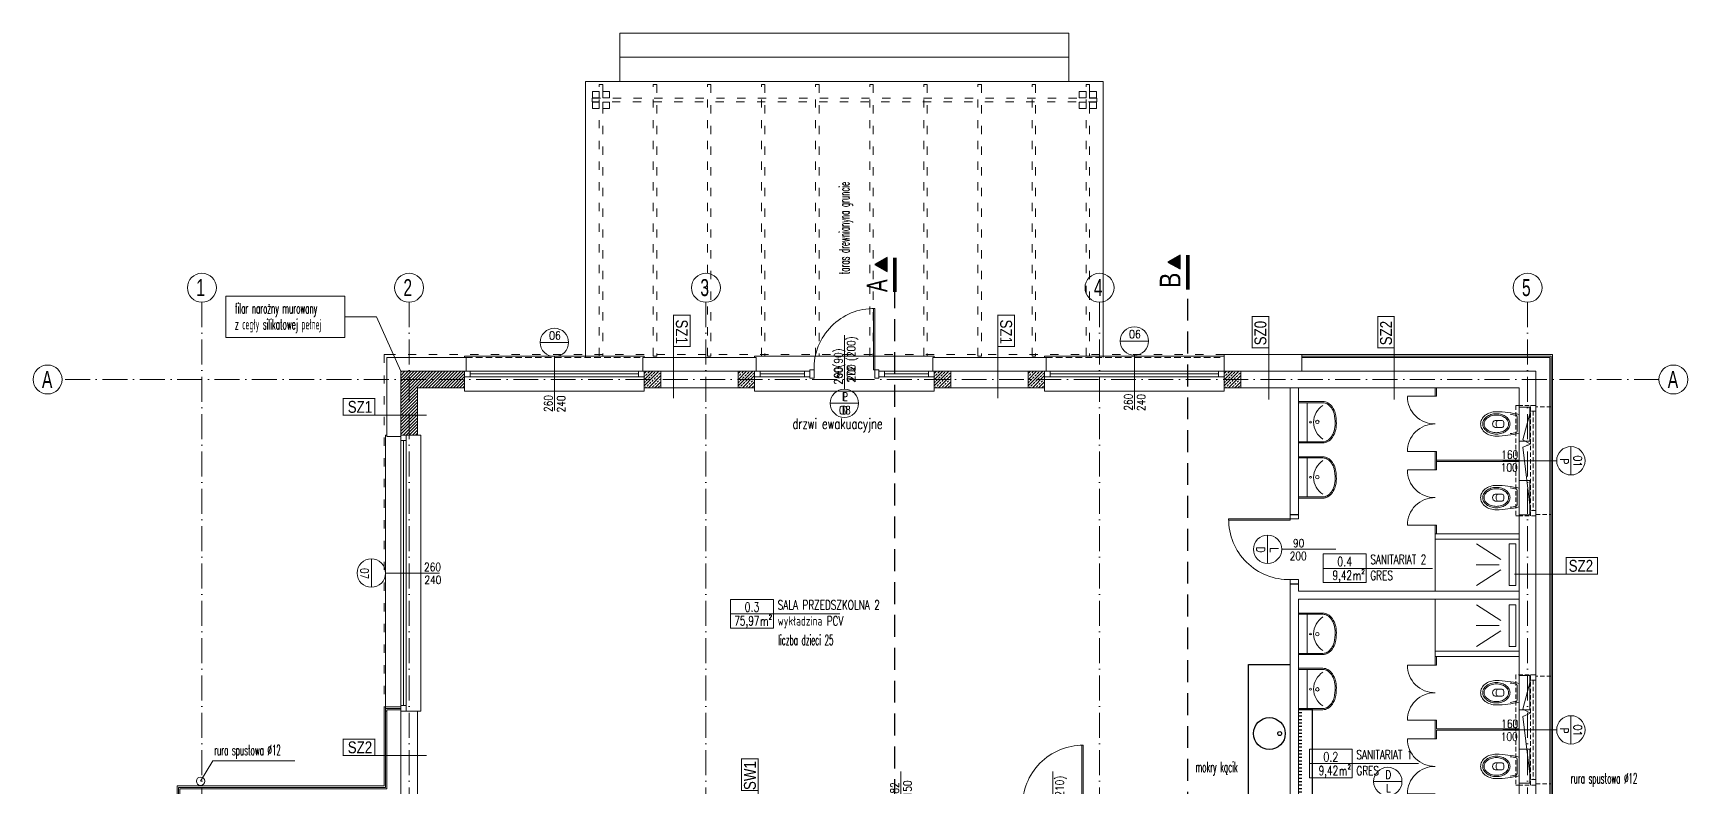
# Model space of a CAD drawing. Header units: millimetres. Extents: x -105266 to 178069, y 491 to 168574.
# Drawn here: x 9148 to 11545, y 37659 to 38753 of the extents above; entities that cross this region are included whole.
import ezdxf
from ezdxf.enums import TextEntityAlignment as Align

# ---------------------------------------------------------------- set-up
doc = ezdxf.new("R2010")
doc.units = ezdxf.units.MM
for name, pattern in [('ACAD_ISO03W100', [30, 12, -18]), ('ACAD_ISO10W100', [18, 12, -3, 0, -3]), ('HIDDEN', [9.525, 6.35, -3.175]), ('HIDDEN2', [4.7625, 3.175, -1.5875])]:
    doc.linetypes.add(name, pattern=pattern)
doc.layers.get('defpoints').update_dxf_attribs({"color": 4})
for name, color, linetype, lineweight in [('A01_OSIE', 9, 'ACAD_ISO10W100', 9), ('A02_KONSTRUKCJA', 3, 'Continuous', 15), ('A03_KONSTRUKCJA_POWYZEJ', 6, 'ACAD_ISO03W100', 0), ('A04_KONSTRUKCJA PONIZEJ', 2, 'HIDDEN2', 0), ('A05_SCIANY', 1, 'Continuous', 20), ('A06_WIDOK', 6, 'Continuous', 15), ('A07_DRZWI_OKNA', 4, 'Continuous', 5), ('A08_OPIS DRZWI_OKIEN', 9, 'Continuous', 9), ('A09_MATERIAL', 251, 'Continuous', 0), ('A09_WYKONCZENIE', 2, 'Continuous', 13), ('A10_MATERIAL', 251, 'Continuous', 0), ('A13_WYPOSAZENIE SANITARNE', 41, 'Continuous', 9), ('A15_OPIS', 4, 'Continuous', 0), ('A16_OPIS_POM', 2, 'Continuous', 9), ('A17_OPIS_WARSTW', 32, 'Continuous', 9)]:
    doc.layers.add(name, color=color, linetype=linetype, lineweight=lineweight)
doc.styles.add('ARIAL', font='arial.ttf', dxfattribs={"width": 0.8})
doc.styles.add('ARIAL NARROW', font='')
doc.styles.add('NARROW', font='')
doc.styles.add('ROMANS', font='romans', dxfattribs={"width": 0.7})
doc.styles.add('TBTEXT', font='arial.ttf', dxfattribs={"width": 1.1})
doc.styles.add('WYM', font='ROMANS.SHX', dxfattribs={"width": 0.75})
doc.styles.add('X', font='ROMANS.shx', dxfattribs={"width": 0.5})
doc.styles.get('ARIAL NARROW').set_extended_font_data('Arial Narrow')
doc.styles.get('NARROW').set_extended_font_data('Arial Narrow')

# ---------------------------------------------------------------- blocks, each defined once
blk = doc.blocks.new('MW-0-102')
at = {"color": 0, "linetype": 'ByBlock'}
for p, q in [((-30.3, 0), (-30.3, -35.6)), ((26.3, -35.6), (26.3, 0))]:
    blk.add_line(p, q, dxfattribs=at)
blk.add_lwpolyline([(28, -35.6), (28, 0), (-32, 0), (-32, -35.6, 0.135616), (-30.1, -42.6, 0.106924), (-23.8, -49.3, 0.08175), (-15.1, -53.4, 0.051649), (0, -55, 0.069931), (11.1, -53.4, 0.08175), (19.8, -49.3, 0.106924), (26.1, -42.6, 0.135616)], format="xyb", close=True, dxfattribs=at)
blk.add_lwpolyline([(-30.3, -12.5), (26.3, -12.5)])
blk.add_lwpolyline([(-30.3, -35.6, 0.135616), (-28.6, -41.7, 0.106924), (-22.8, -47.9, 0.08175), (-14.6, -51.8, 0.051052), (0, -53.3, 0.069931), (10.6, -51.8, 0.08175), (18.8, -47.9, 0.106924), (24.6, -41.7, 0.135616), (26.3, -35.6, 0.135616)], format="xyb", dxfattribs=at)
for centre, radius in [((-2.3, -17.5), 1.29), ((-2.5, -27.5), 2.5)]:
    blk.add_circle(centre, radius, dxfattribs=at)
blk.add_arc((-2, -50.7), 28.7, 31.6763, 148.3237, dxfattribs=at)
blk = doc.blocks.new('A$C5DA26D5B')
at = {"layer": 'A13_WYPOSAZENIE SANITARNE', "extrusion": (0, 0, -1), "xscale": -1, "zscale": -1, "rotation": 180}
blk.add_blockref('MW-0-102', (-42, 0), dxfattribs=at)
blk = doc.blocks.new('A$C70DD17AA')
at = {"color": 6}
for points in [[(0, 0), (0, 20), (135, 20), (135, 0)], [(5, 0), (5, 5)], [(10, 0), (10, 5)], [(15, 0), (15, 5)], [(20, 0), (20, 5)], [(25, 0), (25, 5)], [(30, 0), (30, 5)], [(35, 0), (35, 5)], [(40, 0), (40, 5)], [(45, 0), (45, 5)], [(50, 0), (50, 5)], [(55, 0), (55, 5)], [(60, 0), (60, 5)], [(65, 0), (65, 5)], [(70, 0), (70, 5)], [(75, 0), (75, 5)], [(80, 0), (80, 5)], [(85, 0), (85, 5)], [(90, 0), (90, 5)], [(95, 0), (95, 5)], [(100, 0), (100, 5)], [(105, 0), (105, 5)], [(110, 0), (110, 5)], [(115, 0), (115, 5)], [(120, 0), (120, 5)], [(125, 0), (125, 5)], [(130, 0), (130, 5)]]:
    blk.add_lwpolyline(points, dxfattribs=at)
blk = doc.blocks.new('MW-0-151')
at = {"color": 0, "linetype": 'ByBlock'}
for points in [[(17.7, -33.3, -0.078305), (16.3, -42.2, -0.087719), (12.6, -49.3, -0.105432), (6.6, -54.4, -0.122623), (0, -56, -0.122623), (-6.6, -54.4, -0.105432), (-12.6, -49.3, -0.087719), (-16.3, -42.2, -0.078305), (-17.7, -33.3, -0.053819), (-13.5, 0), (13.5, 0, -0.053819)], [(14.8, -33.3, -0.078305), (13.5, -41.3, -0.087719), (10.2, -47.5, -0.105432), (5.1, -51.7, -0.122623), (0, -53, -0.122623), (-5.1, -51.7, -0.105432), (-10.2, -47.5, -0.087719), (-13.5, -41.3, -0.078305), (-14.7, -33.3, -0.078305), (-13.5, -25.2, -0.087719), (-10.2, -19, -0.105432), (-5.1, -14.8, -0.122623), (0, -13.5, -0.122623), (5.1, -14.8, -0.105432), (10.2, -19, -0.087719), (13.5, -25.2, -0.078305)], [(-12.7, -33.3, -0.078305), (-11.6, -25.8, -0.087719), (-8.6, -20.2, -0.105432), (-4.2, -16.5, -0.122623), (0, -15.5, -0.122623), (4.2, -16.5, -0.105432), (8.6, -20.2, -0.087719), (11.6, -25.8, -0.078305), (12.8, -33.3, -0.078305), (11.6, -40.7, -0.087719), (8.6, -46.3, -0.105432), (4.2, -50, -0.122623), (0, -51, -0.122623), (-4.2, -50, -0.105432), (-8.6, -46.3, -0.087719), (-11.6, -40.7, -0.078305)], [(-3.8, -23.1, 0.291048), (-5, -24.9), (-5, -34.9, 0.778001), (5, -34.9), (5, -24.9, 0.291048), (3.8, -23.1, 0.222518)]]:
    blk.add_lwpolyline(points, format="xyb", close=True, dxfattribs=at)
blk.add_lwpolyline([(14, -13.1, 0.014098), (12.5, -4.6, 0.354735), (10.5, -3), (-10.5, -3, 0.354735), (-12.5, -4.6, 0.014098), (-14, -13.1, 0.014098)], format="xyb", dxfattribs=at)
for centre, radius, start, end in [((-3, -31), 2, 180, 244.9101), ((0, -24.6), 9.07, 244.9101, 295.0899), ((3, -31), 2, 295.0899, 0)]:
    blk.add_arc(centre, radius, start, end, dxfattribs=at)
blk = doc.blocks.new('D90')
at = {"color": 0, "linetype": 'ByBlock'}
for p, q in [((-7889, -4835.3), (-7889, -4734.3)), ((-7887, -4823.3), (-7887, -4734.3)), ((-7845, -4811.4), (-7845, -4851.2)), ((-7895, -4835.3), (-7895, -4823.3)), ((-7895, -4823.3), (-7887, -4823.3)), ((-7895, -4835.3), (-7889, -4835.3)), ((-7801, -4835.3), (-7801, -4823.3)), ((-7795, -4823.3), (-7801, -4823.3)), ((-7795, -4835.3), (-7801, -4835.3)), ((-7795, -4835.3), (-7795, -4823.3)), ((-7795, -4835.3), (-7795, -4823.3))]:
    blk.add_line(p, q, dxfattribs=at)
blk.add_arc((-7888.3, -4821.6), 87.3, 358.8949, 90.4577, dxfattribs=at)
blk = doc.blocks.new('A$C76F24D35')
blk.add_blockref('D90', (7895, 4835.3))
blk = doc.blocks.new('drzwi opis')
for p, q in [((-29.3, 124.9), (29.3, 124.9)), ((0, 95.6), (0, -15.6))]:
    blk.add_line(p, q)
blk.add_circle((0, 124.9), 29.3)
at = {"style": 'ROMANS', "width": 0.7}
for tag, p in [('WDNR', (1.1, 127.5)), ('WDPPOZ', (0, 102.7))]:
    blk.add_attdef(tag, text='', height=17, dxfattribs=at).set_placement(p, align=Align.CENTER)
for tag, p in [('WDS', (-4.1, -6)), ('WDH', (22.5, -6.4))]:
    blk.add_attdef(tag, text='', height=17, rotation=90, dxfattribs=at).set_placement(p, align=Align.CENTER)
blk = doc.blocks.new('A$C16A732C5')
at = {"layer": 'A07_DRZWI_OKNA'}
for points in [[(-80, 0), (-80, 40)], [(0, 0), (0, 40)]]:
    blk.add_lwpolyline(points, dxfattribs=at)
for centre, start, end in [((-79.6, 0.4), 359.4444, 90.5556), ((-0.4, 0.4), 89.4444, 180.5556)]:
    blk.add_arc(centre, 39.6, start, end, dxfattribs=at)
blk = doc.blocks.new('opis-pomieszczenie')
for p, q in [((-64.8, 0), (99.9, 0)), ((0, 21.8), (0, -21.4))]:
    blk.add_line(p, q)
blk.add_lwpolyline([(0, 21.8), (-64.8, 21.8), (-64.8, -21.4), (0, -21.4)])
at = {"style": 'ROMANS', "width": 0.7}
for s, height, p in [('m', 14.3, (-13.8, -18)), ('2', 7.15, (-4.6, -8.4))]:
    blk.add_text(s, height=height, dxfattribs=at).set_placement(p, align=Align.CENTER)
blk.add_attdef('NR', text='', height=14.3, dxfattribs=at).set_placement((-32.4, 2.8), align=Align.CENTER)
for tag, p in [('POMIESZCZENIE', (6.3, 3.9)), ('POS', (6.3, -17.6))]:
    blk.add_attdef(tag, p, '', height=14.3, dxfattribs=at)
blk.add_attdef('POW', text='', height=14.3, dxfattribs=at).set_placement((-27, -17.4), align=Align.RIGHT)
blk = doc.blocks.new('A$C1A916891')
at = {"layer": 'A02_KONSTRUKCJA'}
for points in [[(-15.7, 0), (-25, 0), (-25, -10), (-15.7, -10)], [(-9.3, 0), (0, 0), (0, -10), (-9.3, -10)], [(-15.7, -15), (-25, -15), (-25, -25), (-15.7, -25)], [(-9.3, -15), (0, -15), (0, -25), (-9.3, -25)], [(-15.7, -705.1), (-25, -705.1), (-25, -715.1), (-15.7, -715.1)], [(-9.3, -705.1), (0, -705.1), (0, -715.1), (-9.3, -715.1)], [(-15.7, -720.1), (-25, -720.1), (-25, -730.1), (-15.7, -730.1)], [(-9.3, -720.1), (0, -720.1), (0, -730.1), (-9.3, -730.1)]]:
    blk.add_lwpolyline(points, close=True, dxfattribs=at)
at = {"layer": 'A03_KONSTRUKCJA_POWYZEJ'}
for points in [[(-15, 0.4), (-10, 0.4), (-10, -730.5), (-15, -730.5)], [(-383.6, -10), (10, -10), (10, -15), (-383.6, -15)], [(-383.6, -88.3), (10, -88.3), (10, -93.3), (-383.6, -93.3)], [(-383.6, -166.7), (10, -166.7), (10, -171.7), (-383.6, -171.7)], [(-383.6, -245), (10, -245), (10, -250), (-383.6, -250)], [(-383.6, -323.4), (10, -323.4), (10, -328.4), (-383.6, -328.4)], [(-383.6, -401.7), (10, -401.7), (10, -406.7), (-383.6, -406.7)], [(-383.6, -480.1), (10, -480.1), (10, -485.1), (-383.6, -485.1)], [(-383.6, -558.4), (10, -558.4), (10, -563.4), (-383.6, -563.4)], [(-383.6, -636.8), (10, -636.8), (10, -641.8), (-383.6, -641.8)], [(-383.6, -715.1), (10, -715.1), (10, -720.1), (-383.6, -720.1)]]:
    blk.add_lwpolyline(points, close=True, dxfattribs=at)
blk = doc.blocks.new('A$C1BD919F1')
at = {"lineweight": 0}
blk.add_line((-77.9, 0), (0, 0), dxfattribs=at)
at = {"lineweight": 0, "const_width": 1.5}
blk.add_lwpolyline([(-125.4, 0), (-77.9, 0), (-77.9, 25), (-125.4, 25)], close=True, dxfattribs=at)
at = {"lineweight": 0, "style": 'TBTEXT', "width": 1.1}
blk.add_attdef('1', text='', height=18, dxfattribs=at).set_placement((-96.6, 12.5), align=Align.MIDDLE)
blk = doc.blocks.new('A$C0DAD6F23')
h = blk.add_hatch(color=1)
h.dxf.hatch_style = 1
h.paths.add_polyline_path([(-30, 11), (-50, 11), (-40, 29.1)])
at = {"color": 1}
blk.add_lwpolyline([(-30, 11), (-50, 11), (-40, 29.1), (-30, 11)], dxfattribs=at)
at = {"color": 1, "const_width": 5}
blk.add_lwpolyline([(0, 0), (-50, 0)], dxfattribs=at)

msp = doc.modelspace()

# ---------------------------------------------------------------- hatches: boundary and pattern name
at = {"layer": 'A09_MATERIAL'}
h = msp.add_hatch(dxfattribs=at)
h.set_pattern_fill('ANSI33', color=256)
h.set_pattern_definition([(45, (13364.7404, 48972.4024), (-4.490128, 4.490128), []), (45, (13369.2306, 48972.4024), (-4.490128, 4.490128), [3.175, -1.5875])])
h.paths.add_polyline_path([(10033.39, 38262.67), (10057.39, 38262.67), (10057.39, 38238.67), (10033.39, 38238.67)])
h = msp.add_hatch(dxfattribs=at)
h.set_pattern_fill('ANSI33', color=256)
h.set_pattern_definition([(45, (13500.7404, 48972.4024), (-4.490128, 4.490128), []), (45, (13505.2306, 48972.4024), (-4.490128, 4.490128), [3.175, -1.5875])])
h.paths.add_polyline_path([(10169.39, 38262.67), (10193.39, 38262.67), (10193.39, 38238.67), (10169.39, 38238.67)])
h = msp.add_hatch(dxfattribs=at)
h.set_pattern_fill('ANSI33', color=256)
h.set_pattern_definition([(45, (13784.7404, 48972.4024), (-4.490128, 4.490128), []), (45, (13789.2306, 48972.4024), (-4.490128, 4.490128), [3.175, -1.5875])])
h.paths.add_polyline_path([(10453.39, 38262.67), (10477.39, 38262.67), (10477.39, 38238.67), (10453.39, 38238.67)])
h = msp.add_hatch(dxfattribs=at)
h.set_pattern_fill('ANSI33', color=256)
h.set_pattern_definition([(45, (13920.7404, 48972.4024), (-4.490128, 4.490128), []), (45, (13925.2306, 48972.4024), (-4.490128, 4.490128), [3.175, -1.5875])])
h.paths.add_polyline_path([(10589.39, 38262.67), (10613.39, 38262.67), (10613.39, 38238.67), (10589.39, 38238.67)])
h = msp.add_hatch(dxfattribs=at)
h.set_pattern_fill('ANSI33', color=256)
h.set_pattern_definition([(45, (14204.7404, 48972.4024), (-4.490128, 4.490128), []), (45, (14209.2306, 48972.4024), (-4.490128, 4.490128), [3.175, -1.5875])])
h.paths.add_polyline_path([(10873.39, 38262.67), (10897.39, 38262.67), (10897.39, 38238.67), (10873.39, 38238.67)])
at = {"layer": 'A10_MATERIAL'}
h = msp.add_hatch(dxfattribs=at)
h.set_pattern_fill('ANSI31', color=256)
h.set_pattern_definition([(45, (14204.7404, 48972.4024), (-2.245064, 2.245064), [])])
h.paths.add_polyline_path([(9773.39, 38262.67), (9692.89, 38262.67), (9692.89, 38250.67), (9773.39, 38250.67)])
h.paths.add_polyline_path([(9773.39, 38250.67), (9692.89, 38250.67), (9692.89, 38199.03), (9704.89, 38199.03), (9704.89, 38238.67), (9773.39, 38238.67)])
h.paths.add_polyline_path([(9692.89, 38262.67), (9680.89, 38262.67), (9680.89, 38250.67), (9692.89, 38250.67)])
h.paths.add_polyline_path([(9692.89, 38250.67), (9680.89, 38250.67), (9680.89, 38199.03), (9692.89, 38199.03)])
h.paths.add_polyline_path([(9692.89, 38199.03), (9680.89, 38199.03), (9680.89, 38170.17), (9692.89, 38170.17)])
h.paths.add_polyline_path([(9704.89, 38199.03), (9692.89, 38199.03), (9692.89, 38170.17), (9704.89, 38170.17)])

# ---------------------------------------------------------------- linework, layer by layer
at = {"layer": 'A01_OSIE', "linetype": 'ACAD_ISO10W100', "ltscale": 3}
for points in [[(9392.89, 38362.67), (9392.89, 36181.78)], [(9692.89, 38362.67), (9692.89, 36181.77)], [(10122.89, 38362.67), (10122.89, 36181.78)], [(10692.89, 38362.67), (10692.89, 36181.78)], [(11312.89, 38362.67), (11312.89, 36181.78)], [(11503.04, 38250.67), (9190.4, 38250.67)]]:
    msp.add_lwpolyline(points, dxfattribs=at)
at = {"layer": 'A01_OSIE', "linetype": 'Continuous'}
for centre in [(9392.89, 38383.67), (9692.89, 38383.67), (10122.89, 38383.67), (10692.89, 38383.67), (11312.89, 38383.67), (9169.4, 38250.67), (11524.04, 38250.67)]:
    msp.add_circle(centre, 21, dxfattribs=at)
at = {"layer": 'A02_KONSTRUKCJA'}
for points in [[(9773.39, 38238.67), (9704.89, 38238.67), (9704.89, 38170.17), (9680.89, 38170.17), (9680.89, 38262.67), (9773.39, 38262.67), (9773.39, 38238.67)], [(10193.39, 38238.67), (10033.39, 38238.67), (10033.39, 38262.67), (10193.39, 38262.67), (10193.39, 38238.67)], [(10613.39, 38238.67), (10453.39, 38238.67), (10453.39, 38262.67), (10613.39, 38262.67), (10613.39, 38238.67)], [(11300.89, 37637.67), (11300.89, 38238.67), (10873.39, 38238.67), (10873.39, 38262.67), (11324.89, 38262.67)], [(11324.89, 38262.67), (11324.89, 37533.17), (11300.89, 37533.17), (11300.89, 37613.67), (11160.89, 37613.67), (11160.89, 37637.67), (11300.89, 37637.67)], [(9704.89, 37637.67), (10263.89, 37637.67), (10263.89, 37613.67), (9404.89, 37613.67), (9404.89, 37533.17), (9380.89, 37533.17), (9380.89, 37637.67), (9680.89, 37637.67), (9680.89, 37770.17), (9704.89, 37770.17), (9704.89, 37637.67)]]:
    msp.add_lwpolyline(points, dxfattribs=at)
for points in [[(10033.39, 38262.67), (10193.39, 38262.67), (10193.39, 38238.67), (10033.39, 38238.67)], [(10033.39, 38262.67), (10057.39, 38262.67), (10057.39, 38238.67), (10033.39, 38238.67)], [(10169.39, 38262.67), (10193.39, 38262.67), (10193.39, 38238.67), (10169.39, 38238.67)], [(10453.39, 38262.67), (10613.39, 38262.67), (10613.39, 38238.67), (10453.39, 38238.67)], [(10453.39, 38262.67), (10477.39, 38262.67), (10477.39, 38238.67), (10453.39, 38238.67)], [(10589.39, 38262.67), (10613.39, 38262.67), (10613.39, 38238.67), (10589.39, 38238.67)], [(10873.39, 38262.67), (10897.39, 38262.67), (10897.39, 38238.67), (10873.39, 38238.67)]]:
    msp.add_lwpolyline(points, close=True, dxfattribs=at)
at = {"layer": 'A03_KONSTRUKCJA_POWYZEJ'}
msp.add_lwpolyline([(10873.39, 38286.67), (9660.89, 38286.67), (9656.89, 38286.67), (9656.89, 37776.17)], dxfattribs=at)
at = {"layer": 'A04_KONSTRUKCJA PONIZEJ', "ltscale": 3}
for points in [[(9775.39, 38282.67), (10031.39, 38282.67)], [(10615.39, 38282.67), (10871.39, 38282.67)]]:
    msp.add_lwpolyline(points, dxfattribs=at)
at = {"layer": 'A05_SCIANY'}
for points in [[(10968.89, 38238.67), (10968.89, 38055.17), (10980.89, 38055.17), (10980.89, 38238.67)], [(11180.89, 38238.67), (11180.89, 38226.3), (11178.89, 38226.3), (11178.89, 38238.67)], [(11180.89, 38146.3), (11180.89, 38119.55), (11178.89, 38119.55), (11178.89, 38146.3)], [(11178.89, 38146.3), (11180.89, 38146.3)], [(11180.89, 38133.92), (11300.89, 38133.92)], [(11180.89, 38131.92), (11300.89, 38131.92)], [(11178.89, 38027.17), (11178.89, 38039.55), (11180.89, 38039.55), (11180.89, 38027.17)], [(11300.89, 38027.17), (11178.89, 38027.17), (11178.89, 38019.17), (11300.89, 38019.17)], [(10968.89, 37637.67), (10968.89, 37954.17), (10980.89, 37954.17), (10980.89, 37944.17)], [(10980.89, 37944.17), (11300.89, 37944.17)], [(10980.89, 37932.17), (10980.89, 37637.67)], [(10980.89, 37932.17), (11300.89, 37932.17)], [(11300.89, 37849.17), (11178.89, 37849.17), (11178.89, 37857.17), (11300.89, 37857.17)], [(11180.89, 37849.17), (11180.89, 37836.8), (11178.89, 37836.8), (11178.89, 37849.17)], [(11300.89, 37742.42), (11180.89, 37742.42), (11180.89, 37730.05), (11178.89, 37730.05), (11178.89, 37756.8), (11180.89, 37756.8), (11180.89, 37744.42), (11300.89, 37744.42)]]:
    msp.add_lwpolyline(points, dxfattribs=at)
at = {"layer": 'A06_WIDOK', "linetype": 'HIDDEN'}
for p, q in [((11324.89, 38212.92), (11300.89, 38212.92)), ((11324.89, 38204.92), (11316.89, 38204.92)), ((11320.89, 38204.92), (11320.89, 38060.92)), ((11324.89, 38060.92), (11316.89, 38060.92)), ((11324.89, 38052.92), (11300.89, 38052.92)), ((11324.89, 37814.92), (11316.89, 37814.92)), ((11320.89, 37814.92), (11320.89, 37670.92)), ((11324.89, 37662.92), (11300.89, 37662.92)), ((11324.89, 37670.92), (11316.89, 37670.92))]:
    msp.add_line(p, q, dxfattribs=at)
at = {"layer": 'A06_WIDOK'}
for points in [[(10648.39, 38752.67), (9998.39, 38752.67)], [(9998.39, 38682.67), (9998.39, 38752.67)], [(10648.39, 38682.67), (10648.39, 38752.67)], [(10648.39, 38717.67), (9998.39, 38717.67)], [(10698.39, 38282.67), (10698.39, 38682.67), (9948.39, 38682.67), (9948.39, 38282.67)], [(10033.39, 38282.67), (10033.39, 38284.67), (9773.39, 38284.67), (9773.39, 38282.67)], [(10453.39, 38282.67), (10453.39, 38284.67), (10193.39, 38284.67), (10193.39, 38282.67)], [(10873.39, 38282.67), (10873.39, 38284.67), (10613.39, 38284.67), (10613.39, 38282.67)], [(10033.39, 38238.67), (10033.39, 38233.67), (9773.39, 38233.67), (9773.39, 38238.67)], [(10453.39, 38238.67), (10453.39, 38233.67), (10193.39, 38233.67), (10193.39, 38238.67)], [(10873.39, 38238.67), (10873.39, 38233.67), (10613.39, 38233.67), (10613.39, 38238.67)], [(11316.89, 38156.96), (11305.75, 38163.18), (11316.89, 38204.92)], [(9660.89, 38170.17), (9658.89, 38170.17), (9658.89, 37770.17), (9660.89, 37770.17)], [(9704.89, 38170.17), (9709.89, 38170.17), (9709.89, 37770.17), (9704.89, 37770.17)], [(11316.89, 38060.92), (11305.75, 38152.46), (11316.89, 38156.96)], [(11178.89, 38019.17), (11178.89, 37944.17)], [(11178.89, 37857.17), (11178.89, 37932.17)], [(11316.89, 37766.96), (11305.75, 37773.18), (11316.89, 37814.92)], [(11316.89, 37670.92), (11305.75, 37762.46), (11316.89, 37766.96)]]:
    msp.add_lwpolyline(points, dxfattribs=at)
at = {"layer": 'A06_WIDOK', "linetype": 'HIDDEN'}
for points in [[(11300.89, 38212.92), (11295.89, 38212.92), (11295.89, 38052.92), (11300.89, 38052.92)], [(11316.89, 38052.92), (11316.89, 38212.92), (11324.89, 38212.92), (11324.89, 38052.92), (11316.89, 38052.92)], [(11324.89, 38054.92), (11346.89, 38054.92), (11346.89, 38210.92), (11324.89, 38210.92)], [(11324.89, 37822.92), (11295.89, 37822.92), (11295.89, 37662.92), (11300.89, 37662.92)], [(11316.89, 37662.92), (11316.89, 37822.92), (11324.89, 37822.92), (11324.89, 37662.92), (11316.89, 37662.92)], [(11324.89, 37664.92), (11346.89, 37664.92), (11346.89, 37820.92), (11324.89, 37820.92)]]:
    msp.add_lwpolyline(points, dxfattribs=at)
at = {"layer": 'A06_WIDOK'}
msp.add_circle((9390.89, 37668.54), 6, dxfattribs=at)
at = {"layer": 'A07_DRZWI_OKNA'}
for p, q in [((9773.39, 38262.67), (9773.39, 38254.67)), ((9781.39, 38254.67), (9781.39, 38262.67)), ((10025.39, 38258.67), (9781.39, 38258.67)), ((10025.39, 38254.67), (10025.39, 38262.67)), ((10193.39, 38262.67), (10193.39, 38254.67)), ((10201.39, 38254.67), (10201.39, 38262.67)), ((10265.39, 38258.67), (10201.39, 38258.67)), ((10445.39, 38258.67), (10381.39, 38258.67)), ((10445.39, 38254.67), (10445.39, 38262.67)), ((10613.39, 38262.67), (10613.39, 38254.67)), ((10621.39, 38254.67), (10621.39, 38262.67)), ((10865.39, 38258.67), (10621.39, 38258.67)), ((10865.39, 38254.67), (10865.39, 38262.67)), ((9688.89, 38162.17), (9680.89, 38162.17)), ((9684.89, 38162.17), (9684.89, 37778.17)), ((9688.89, 37778.17), (9680.89, 37778.17)), ((9680.89, 37770.17), (9688.89, 37770.17))]:
    msp.add_line(p, q, dxfattribs=at)
for points in [[(9773.39, 38262.67), (10033.39, 38262.67), (10033.39, 38254.67), (9773.39, 38254.67)], [(10193.39, 38262.67), (10273.39, 38262.67)], [(10273.39, 38254.67), (10193.39, 38254.67)], [(10373.39, 38262.67), (10453.39, 38262.67), (10453.39, 38254.67), (10373.39, 38254.67)], [(10613.39, 38262.67), (10873.39, 38262.67), (10873.39, 38254.67), (10613.39, 38254.67)], [(9680.89, 37770.17), (9680.89, 38170.17), (9688.89, 38170.17), (9688.89, 37770.17)]]:
    msp.add_lwpolyline(points, dxfattribs=at)
for points in [[(10265.39, 38262.67), (10273.39, 38262.67), (10273.39, 38254.67), (10265.39, 38254.67)], [(10373.39, 38262.67), (10381.39, 38262.67), (10381.39, 38254.67), (10373.39, 38254.67)]]:
    msp.add_lwpolyline(points, close=True, dxfattribs=at)
at = {"layer": 'A09_WYKONCZENIE'}
for points in [[(9680.89, 38168.17), (9660.89, 38168.17), (9660.89, 38282.67), (9775.39, 38282.67), (9775.39, 38262.67)], [(10031.39, 38262.67), (10031.39, 38282.67), (10195.39, 38282.67), (10195.39, 38262.67)], [(10451.39, 38262.67), (10451.39, 38282.67), (10615.39, 38282.67), (10615.39, 38262.67)], [(10985.89, 38286.67), (10873.39, 38286.67), (10873.39, 38262.67)], [(10985.89, 38286.67), (11348.89, 38286.67), (11348.89, 37527.17), (11324.89, 37527.17)], [(10985.89, 38286.67), (10985.89, 38262.67)], [(10985.89, 38284.67), (11346.89, 38284.67), (11346.89, 37529.17), (11324.89, 37529.17)], [(10985.89, 38282.67), (11344.89, 38282.67), (11344.89, 37531.17), (11324.89, 37531.17)], [(9380.89, 37527.17), (9356.89, 37527.17), (9356.89, 37661.67), (9656.89, 37661.67), (9656.89, 37776.17), (9680.89, 37776.17)], [(9380.89, 37529.17), (9358.89, 37529.17), (9358.89, 37659.67), (9658.89, 37659.67), (9658.89, 37774.17), (9680.89, 37774.17)], [(9380.89, 37531.17), (9360.89, 37531.17), (9360.89, 37657.67), (9660.89, 37657.67), (9660.89, 37772.17), (9680.89, 37772.17)]]:
    msp.add_lwpolyline(points, dxfattribs=at)
at = {"layer": 'A13_WYPOSAZENIE SANITARNE'}
for points in [[(11315.89, 38161.3), (11315.89, 38210.55), (11300.89, 38210.55), (11300.89, 38161.3), (11315.89, 38161.3)], [(11315.89, 38054.55), (11315.89, 38104.55), (11300.89, 38104.55), (11300.89, 38054.55), (11315.89, 38054.55)], [(11274.06, 37990), (11238.8, 38012.67)], [(11295.96, 37952.35), (11285.96, 37952.35), (11285.96, 38012.35), (11295.96, 38012.35), (11295.96, 37952.35)], [(11271.81, 37982.35), (11238.37, 37982.35)], [(11274.06, 37974.7), (11238.8, 37952.03)], [(11274.06, 37901.65), (11238.8, 37924.32)], [(11295.96, 37924), (11285.96, 37924), (11285.96, 37864), (11295.96, 37864), (11295.96, 37924)], [(11271.81, 37894), (11238.37, 37894)], [(11274.06, 37886.35), (11238.8, 37863.68)], [(11315.89, 37821.8), (11315.89, 37771.8), (11300.89, 37771.8), (11300.89, 37821.8), (11315.89, 37821.8)], [(11315.89, 37715.05), (11315.89, 37665.8), (11300.89, 37665.8), (11300.89, 37715.05), (11315.89, 37715.05)]]:
    msp.add_lwpolyline(points, dxfattribs=at)
at = {"layer": 'A15_OPIS'}
msp.add_lwpolyline([(9427.63, 38371.42), (9599.7, 38371.42), (9599.7, 38311.32), (9427.63, 38311.32)], close=True, dxfattribs=at)
for points in [[(9599.7, 38341.37), (9645.61, 38341.37), (9680.89, 38262.67)], [(9527.6, 37698.28), (9408.9, 37698.28), (9390.89, 37668.54)]]:
    msp.add_lwpolyline(points, dxfattribs=at)
at = {"layer": 'defpoints', "linetype": 'HIDDEN', "ltscale": 5}
for points in [[(10396.39, 36163.18), (10396.39, 38380.87)], [(10638.39, 37478.69), (10820.86, 37478.69), (10820.86, 38380.87)]]:
    msp.add_lwpolyline(points, dxfattribs=at)
at = {"layer": 'defpoints'}
msp.add_lwpolyline([(10968.89, 37637.67), (10908.89, 37637.67), (10908.89, 37837.67), (10968.89, 37837.67)], dxfattribs=at)
for centre, radius in [((10938.89, 37737.67), 23), ((10953.8, 37737.67), 2.89)]:
    msp.add_circle(centre, radius, dxfattribs=at)

# ---------------------------------------------------------------- block references
for name, p, rotation in [('A$C1A916891', (9958.34, 38668.25), 89.99999999999999), ('A$C70DD17AA', (10980.89, 37773.17), 270)]:
    msp.add_blockref(name, p, dxfattribs=dict(rotation=rotation))
at = {"color": 6, "xscale": -1, "rotation": 90}
for p in [(10396.39, 38377.24), (10820.86, 38380.87)]:
    msp.add_blockref('A$C0DAD6F23', p, dxfattribs=at)
at = {"layer": 'A05_SCIANY', "xscale": -1, "rotation": 90}
for p in [(11178.89, 38146.3), (11178.89, 38039.55)]:
    msp.add_blockref('A$C16A732C5', p, dxfattribs=at)
at = {"layer": 'A05_SCIANY', "rotation": 90}
for p in [(11178.89, 37836.8), (11178.89, 37730.05)]:
    msp.add_blockref('A$C16A732C5', p, dxfattribs=at)
at = {"layer": 'A06_WIDOK', "xscale": -1, "rotation": 270.0000000000001}
for p in [(10980.89, 38144.72), (10980.89, 38064.72)]:
    msp.add_blockref('A$C5DA26D5B', p, dxfattribs=at)
at = {"layer": 'A06_WIDOK', "rotation": 269.9999999999999}
for p in [(10980.89, 37926.17), (10980.89, 37846.17)]:
    msp.add_blockref('A$C5DA26D5B', p, dxfattribs=at)
at = {"layer": 'A07_DRZWI_OKNA', "xscale": -1}
for p in [(10373.39, 38252.67), (10675.39, 37619.67)]:
    msp.add_blockref('A$C76F24D35', p, dxfattribs=at)
at = {"layer": 'A07_DRZWI_OKNA', "xscale": -1, "rotation": 90}
msp.add_blockref('A$C76F24D35', (10980.89, 38054.67), dxfattribs=at)
at = {"layer": 'A08_OPIS DRZWI_OKIEN'}
ref = msp.add_blockref('drzwi opis', (9903.39, 38216.74), dxfattribs=dict(at, xscale=0.702000000001135, yscale=0.702000000001135, zscale=0.702000000001135))
ref.add_attrib('WDNR', 'O6', dxfattribs={"layer": '0', "height": 11.934, "style": 'WYM', "width": 0.8}).set_placement((9904.05, 38308.43), align=Align.CENTER)
ref.add_attrib('WDS', '260', dxfattribs={"layer": '0', "height": 11.934, "rotation": 90, "style": 'WYM', "width": 0.8}).set_placement((9900.53, 38215.8), align=Align.CENTER)
ref.add_attrib('WDH', '240', dxfattribs={"layer": '0', "height": 11.934, "rotation": 90, "style": 'WYM', "width": 0.8}).set_placement((9919.18, 38215.23), align=Align.CENTER)
ref = msp.add_blockref('drzwi opis', (10743.39, 38218.74), dxfattribs=dict(at, xscale=0.702000000001135, yscale=0.702000000001135, zscale=0.702000000001135))
ref.add_attrib('WDNR', 'O6', dxfattribs={"layer": '0', "height": 11.934, "style": 'WYM', "width": 0.8}).set_placement((10744.05, 38310.43), align=Align.CENTER)
ref.add_attrib('WDS', '260', dxfattribs={"layer": '0', "height": 11.934, "rotation": 90, "style": 'WYM', "width": 0.8}).set_placement((10740.53, 38217.8), align=Align.CENTER)
ref.add_attrib('WDH', '240', dxfattribs={"layer": '0', "height": 11.934, "rotation": 90, "style": 'WYM', "width": 0.8}).set_placement((10759.18, 38217.23), align=Align.CENTER)
ref = msp.add_blockref('drzwi opis', (10323.39, 38303.89), dxfattribs=dict(at, xscale=-0.702000000001135, yscale=0.702000000001135, zscale=0.702000000001135, rotation=180))
ref.add_attrib('WDNR', 'D', dxfattribs={"layer": '0', "height": 11.93, "style": 'WYM', "width": 0.8}).set_placement((10324.05, 38200.27), align=Align.CENTER)
ref.add_attrib('WDPPOZ', 'L', dxfattribs={"layer": '0', "height": 11.93, "style": 'WYM', "width": 0.8}).set_placement((10324.31, 38219.86), align=Align.CENTER)
ref.add_attrib('WDS', '90', dxfattribs={"layer": '0', "height": 11.934, "rotation": 90, "style": 'WYM', "width": 0.8}).set_placement((10320.53, 38261.07), align=Align.CENTER)
ref.add_attrib('WDH', '200', dxfattribs={"layer": '0', "height": 11.934, "rotation": 90, "style": 'WYM', "width": 0.8}).set_placement((10339.18, 38260.55), align=Align.CENTER)
ref = msp.add_blockref('drzwi opis', (10323.39, 38303.89), dxfattribs=dict(at, xscale=-0.702000000001135, yscale=0.702000000001135, zscale=0.702000000001135, rotation=180))
ref.add_attrib('WDNR', 'O8', dxfattribs={"layer": '0', "height": 11.934, "style": 'WYM', "width": 0.8}).set_placement((10324.05, 38200.27), align=Align.CENTER)
ref.add_attrib('WDPPOZ', 'P', dxfattribs={"layer": '0', "height": 11.93, "style": 'WYM', "width": 0.8}).set_placement((10324.31, 38219.86), align=Align.CENTER)
ref.add_attrib('WDS', '260(90)', dxfattribs={"layer": '0', "height": 11.934, "rotation": 90, "style": 'WYM', "width": 0.8}).set_placement((10320.53, 38269.59), align=Align.CENTER)
ref.add_attrib('WDH', '272 (200)', dxfattribs={"layer": '0', "height": 11.934, "rotation": 90, "style": 'WYM', "width": 0.8}).set_placement((10339.18, 38279.78), align=Align.CENTER)
ref = msp.add_blockref('drzwi opis', (11287.89, 38132.92), dxfattribs=dict(at, xscale=0.702000000001135, yscale=0.702000000001135, zscale=0.702000000001135, rotation=270))
ref.add_attrib('WDNR', 'O1', dxfattribs={"layer": '0', "height": 11.934, "rotation": 270, "style": 'WYM', "width": 0.8}).set_placement((11379.58, 38132.27), align=Align.CENTER)
ref.add_attrib('WDPPOZ', 'P', dxfattribs={"layer": '0', "height": 11.93, "rotation": 270, "style": 'WYM', "width": 0.8}).set_placement((11359.99, 38132.01), align=Align.CENTER)
ref.add_attrib('WDS', '160', dxfattribs={"layer": '0', "height": 11.934, "style": 'WYM', "width": 0.8}).set_placement((11286.95, 38135.78), align=Align.CENTER)
ref.add_attrib('WDH', '100', dxfattribs={"layer": '0', "height": 11.934, "style": 'WYM', "width": 0.8}).set_placement((11286.38, 38117.14), align=Align.CENTER)
ref = msp.add_blockref('drzwi opis', (11024.02, 38004.67), dxfattribs=dict(at, xscale=-0.702000000001135, yscale=0.702000000001135, zscale=0.702000000001135, rotation=90))
ref.add_attrib('WDNR', 'D', dxfattribs={"layer": '0', "height": 11.93, "rotation": 270, "style": 'WYM', "width": 0.8}).set_placement((10920.4, 38004.02), align=Align.CENTER)
ref.add_attrib('WDPPOZ', 'L', dxfattribs={"layer": '0', "height": 11.93, "rotation": 270, "style": 'WYM', "width": 0.8}).set_placement((10939.99, 38003.76), align=Align.CENTER)
ref.add_attrib('WDS', '90', dxfattribs={"layer": '0', "height": 11.934, "style": 'WYM', "width": 0.8}).set_placement((10981.2, 38007.53), align=Align.CENTER)
ref.add_attrib('WDH', '200', dxfattribs={"layer": '0', "height": 11.934, "style": 'WYM', "width": 0.8}).set_placement((10980.69, 37988.89), align=Align.CENTER)
ref = msp.add_blockref('drzwi opis', (9725.97, 37970.17), dxfattribs=dict(at, xscale=-0.702000000001135, yscale=0.702000000001135, zscale=0.702000000001135, rotation=90))
ref.add_attrib('WDNR', '07', dxfattribs={"layer": '0', "height": 11.934, "rotation": 270, "style": 'WYM', "width": 0.8}).set_placement((9622.35, 37969.52), align=Align.CENTER)
ref.add_attrib('WDS', '260', dxfattribs={"layer": '0', "height": 11.934, "style": 'WYM', "width": 0.8}).set_placement((9726.91, 37973.03), align=Align.CENTER)
ref.add_attrib('WDH', '240', dxfattribs={"layer": '0', "height": 11.934, "style": 'WYM', "width": 0.8}).set_placement((9727.49, 37954.39), align=Align.CENTER)
ref = msp.add_blockref('drzwi opis', (11287.89, 37742.92), dxfattribs=dict(at, xscale=0.702000000001135, yscale=0.702000000001135, zscale=0.702000000001135, rotation=270))
ref.add_attrib('WDNR', 'O1', dxfattribs={"layer": '0', "height": 11.934, "rotation": 270, "style": 'WYM', "width": 0.8}).set_placement((11379.58, 37742.27), align=Align.CENTER)
ref.add_attrib('WDPPOZ', 'P', dxfattribs={"layer": '0', "height": 11.93, "rotation": 270, "style": 'WYM', "width": 0.8}).set_placement((11359.99, 37742.01), align=Align.CENTER)
ref.add_attrib('WDS', '160', dxfattribs={"layer": '0', "height": 11.934, "style": 'WYM', "width": 0.8}).set_placement((11286.95, 37745.78), align=Align.CENTER)
ref.add_attrib('WDH', '100', dxfattribs={"layer": '0', "height": 11.934, "style": 'WYM', "width": 0.8}).set_placement((11286.38, 37727.14), align=Align.CENTER)
ref = msp.add_blockref('drzwi opis', (10405.01, 37671.71), dxfattribs=dict(at, xscale=-0.702000000001135, yscale=0.702000000001135, zscale=0.702000000001135, rotation=180))
ref.add_attrib('WDNR', 'W2', dxfattribs={"layer": '0', "height": 11.934, "style": 'WYM', "width": 0.8}).set_placement((10405.66, 37568.09), align=Align.CENTER)
ref.add_attrib('WDS', '282', dxfattribs={"layer": '0', "height": 11.934, "rotation": 90, "style": 'WYM', "width": 0.8}).set_placement((10402.15, 37654.76), align=Align.CENTER)
ref.add_attrib('WDH', '150', dxfattribs={"layer": '0', "height": 11.934, "rotation": 90, "style": 'WYM', "width": 0.8}).set_placement((10420.8, 37657.35), align=Align.CENTER)
ref = msp.add_blockref('drzwi opis', (10625.39, 37671.71), dxfattribs=dict(at, xscale=-0.702000000001135, yscale=0.702000000001135, zscale=0.702000000001135, rotation=180))
ref.add_attrib('WDNR', 'DW2', dxfattribs={"layer": '0', "height": 11.934, "style": 'WYM', "width": 0.8}).set_placement((10626.05, 37568.09), align=Align.CENTER)
ref.add_attrib('WDPPOZ', 'L', dxfattribs={"layer": '0', "height": 11.93, "style": 'WYM', "width": 0.8}).set_placement((10626.31, 37587.68), align=Align.CENTER)
ref.add_attrib('WDS', '90', dxfattribs={"layer": '0', "height": 11.934, "rotation": 90, "style": 'WYM', "width": 0.8}).set_placement((10622.53, 37628.89), align=Align.CENTER)
ref.add_attrib('WDH', '270(210)', dxfattribs={"layer": '0', "height": 11.934, "rotation": 90, "style": 'WYM', "width": 0.8}).set_placement((10641.18, 37646.16), align=Align.CENTER)
ref = msp.add_blockref('drzwi opis', (11110.39, 37580.46), dxfattribs=dict(at, xscale=0.702000000001135, yscale=0.702000000001135, zscale=0.702000000001135))
ref.add_attrib('WDNR', 'D', dxfattribs={"layer": '0', "height": 11.93, "style": 'WYM', "width": 0.8}).set_placement((11111.05, 37672.15), align=Align.CENTER)
ref.add_attrib('WDPPOZ', 'L', dxfattribs={"layer": '0', "height": 11.93, "style": 'WYM', "width": 0.8}).set_placement((11111.31, 37652.56), align=Align.CENTER)
ref.add_attrib('WDS', '90', dxfattribs={"layer": '0', "height": 11.934, "rotation": 90, "style": 'WYM', "width": 0.8}).set_placement((11107.53, 37623.28), align=Align.CENTER)
ref.add_attrib('WDH', '200', dxfattribs={"layer": '0', "height": 11.934, "rotation": 90, "style": 'WYM', "width": 0.8}).set_placement((11126.18, 37623.8), align=Align.CENTER)
at = {"layer": 'A13_WYPOSAZENIE SANITARNE', "xscale": -1, "rotation": 270}
for p in [(11300.89, 38186.3), (11300.89, 38079.55)]:
    msp.add_blockref('MW-0-151', p, dxfattribs=at)
at = {"layer": 'A13_WYPOSAZENIE SANITARNE', "rotation": 270}
for p in [(11300.89, 37796.8), (11300.89, 37690.05)]:
    msp.add_blockref('MW-0-151', p, dxfattribs=at)
at = {"layer": 'A16_OPIS_POM'}
ref = msp.add_blockref('opis-pomieszczenie', (11079.03, 37976.98), dxfattribs=dict(at, xscale=0.9600000000064028, yscale=0.9600000000064028, zscale=0.9600000000064028))
ref.add_attrib('NR', '0.4', dxfattribs={"layer": '0', "height": 13.44, "style": 'ROMANS', "width": 0.75}).set_placement((11047.94, 37980.12), align=Align.CENTER)
ref.add_attrib('POMIESZCZENIE', 'SANITARIAT 2', (11085.08, 37983.28), dxfattribs={"layer": '0', "height": 13.44, "style": 'ROMANS', "width": 0.7})
ref.add_attrib('POS', 'GRES', (11085.08, 37960.11), dxfattribs={"layer": '0', "height": 13.44, "style": 'ROMANS', "width": 0.7})
ref.add_attrib('POW', '9,42', dxfattribs={"layer": '0', "height": 13.44, "style": 'ROMANS', "width": 0.7}).set_placement((11058.58, 37960.26), align=Align.RIGHT)
ref = msp.add_blockref('opis-pomieszczenie', (10220.69, 37911.01), dxfattribs=dict(at, xscale=0.9600000000064028, yscale=0.9600000000064028, zscale=0.9600000000064028))
ref.add_attrib('NR', '0.3', dxfattribs={"layer": '0', "height": 13.44, "style": 'ROMANS', "width": 0.75}).set_placement((10189.6, 37914.16), align=Align.CENTER)
ref.add_attrib('POMIESZCZENIE', 'SALA PRZEDSZKOLNA 2', (10226.74, 37917.31), dxfattribs={"layer": '0', "height": 13.44, "style": 'ROMANS', "width": 0.7})
ref.add_attrib('POS', 'wykładzina PCV', (10226.74, 37894.14), dxfattribs={"layer": '0', "height": 13.44, "style": 'ROMANS', "width": 0.7})
ref.add_attrib('POW', '75,97', dxfattribs={"layer": '0', "height": 13.44, "style": 'ROMANS', "width": 0.7}).set_placement((10200.25, 37894.3), align=Align.RIGHT)
ref = msp.add_blockref('opis-pomieszczenie', (11058.97, 37694), dxfattribs=dict(at, xscale=0.9600000000064028, yscale=0.9600000000064028, zscale=0.9600000000064028))
ref.add_attrib('NR', '0.2', dxfattribs={"layer": '0', "height": 13.44, "style": 'ROMANS', "width": 0.75}).set_placement((11027.88, 37697.14), align=Align.CENTER)
ref.add_attrib('POMIESZCZENIE', 'SANITARIAT 1', (11065.02, 37700.3), dxfattribs={"layer": '0', "height": 13.44, "style": 'ROMANS', "width": 0.7})
ref.add_attrib('POS', 'GRES', (11065.02, 37677.13), dxfattribs={"layer": '0', "height": 13.44, "style": 'ROMANS', "width": 0.7})
ref.add_attrib('POW', '9,42', dxfattribs={"layer": '0', "height": 13.44, "style": 'ROMANS', "width": 0.7}).set_placement((11038.53, 37677.29), align=Align.RIGHT)
at = {"layer": 'A17_OPIS_WARSTW'}
ref = msp.add_blockref('A$C1BD919F1', (10075.93, 38223.67), dxfattribs=dict(at, xscale=0.9599999999991269, yscale=0.9599999999991269, zscale=0.9599999999991269, rotation=270))
ref.add_attrib('1', 'SZ1', dxfattribs={"layer": '0', "height": 17.28, "rotation": 270, "style": 'ARIAL', "width": 0.8}).set_placement((10087.93, 38319.88), align=Align.MIDDLE)
ref = msp.add_blockref('A$C1BD919F1', (10545.65, 38223.67), dxfattribs=dict(at, xscale=0.9599999999991269, yscale=0.9599999999991269, zscale=0.9599999999991269, rotation=270))
ref.add_attrib('1', 'SZ1', dxfattribs={"layer": '0', "height": 17.28, "rotation": 270, "style": 'ARIAL', "width": 0.8}).set_placement((10557.65, 38319.88), align=Align.MIDDLE)
ref = msp.add_blockref('A$C1BD919F1', (10937.9, 38221.72), dxfattribs=dict(at, xscale=-0.9599999999991269, yscale=0.9599999999991269, zscale=0.9599999999991269, rotation=90))
ref.add_attrib('1', 'SZ0', dxfattribs={"layer": '0', "height": 17.28, "rotation": 90, "style": 'ARIAL', "width": 0.8}).set_placement((10925.9, 38317.93), align=Align.MIDDLE)
ref = msp.add_blockref('A$C1BD919F1', (11119.81, 38221.72), dxfattribs=dict(at, xscale=-0.9599999999991269, yscale=0.9599999999991269, zscale=0.9599999999991269, rotation=90))
ref.add_attrib('1', 'SZ2', dxfattribs={"layer": '0', "height": 17.28, "rotation": 90, "style": 'ARIAL', "width": 0.8}).set_placement((11107.81, 38317.93), align=Align.MIDDLE)
ref = msp.add_blockref('A$C1BD919F1', (9717.99, 38199.03), dxfattribs=dict(at, xscale=0.9599999999991269, yscale=0.9599999999991269, zscale=0.9599999999991269))
ref.add_attrib('1', 'SZ1', dxfattribs={"layer": '0', "height": 17.28, "style": 'ARIAL', "width": 0.8}).set_placement((9621.78, 38211.03), align=Align.MIDDLE)
ref = msp.add_blockref('A$C1BD919F1', (11293.87, 37968.71), dxfattribs=dict(at, xscale=-0.9599999999991269, yscale=0.9599999999991269, zscale=0.9599999999991269))
ref.add_attrib('1', 'SZ2', dxfattribs={"layer": '0', "height": 17.28, "style": 'ARIAL', "width": 0.8}).set_placement((11390.07, 37980.71), align=Align.MIDDLE)
ref = msp.add_blockref('A$C1BD919F1', (9717.99, 37705.67), dxfattribs=dict(at, xscale=0.9599999999991269, yscale=0.9599999999991269, zscale=0.9599999999991269))
ref.add_attrib('1', 'SZ2', dxfattribs={"layer": '0', "height": 17.28, "style": 'ARIAL', "width": 0.8}).set_placement((9621.78, 37717.67), align=Align.MIDDLE)
ref = msp.add_blockref('A$C1BD919F1', (10198.52, 37580.47), dxfattribs=dict(at, xscale=-0.9599999999991269, yscale=0.9599999999991269, zscale=0.9599999999991269, rotation=90))
ref.add_attrib('1', 'SW1', dxfattribs={"layer": '0', "height": 17.28, "rotation": 90, "style": 'ARIAL', "width": 0.8}).set_placement((10186.52, 37676.68), align=Align.MIDDLE)

# ---------------------------------------------------------------- texts
at = {"color": 1, "char_height": 30, "width": 35, "attachment_point": 5, "rotation": 90, "style": 'ARIAL NARROW'}
for s, insert in [('{\\W0.8;A}', (10370.67, 38386.61)), ('{\\fArial|b0|i0|c238|p34;\\W0.8;B}', (10795.14, 38394.4))]:
    msp.add_mtext(s, dxfattribs=dict(at, insert=insert))
at = {"layer": 'A01_OSIE', "style": 'NARROW', "width": 0.8}
for s, p in [('1', (9384.78, 38383.85)), ('2', (9684.78, 38383.85)), ('3', (10114.78, 38383.85)), ('4', (10684.78, 38383.85)), ('5', (11304.78, 38383.85)), ('A', (9161.29, 38250.85)), ('A', (11515.93, 38250.85))]:
    msp.add_text(s, height=24.5, dxfattribs=at).set_placement(p, align=Align.MIDDLE_LEFT)
at = {"layer": 'A05_SCIANY', "style": 'X', "width": 0.7}
msp.add_text('drzwi ewakuacyjne', height=15, dxfattribs=at).set_placement((10248.2, 38179.16))
at = {"layer": 'A15_OPIS', "style": 'X', "width": 0.5}
msp.add_text('taras drewnianyna gruncie', height=15, rotation=90, dxfattribs=at).set_placement((10330.74, 38402.99))
for s, p in [('filar narożny murowany ', (9440.71, 38346.34)), ('z cegły silikatowej pełnej', (9440.71, 38323.34)), ('liczba dzieci 25', (10227.51, 37865.83)), ('rura spustowa %%C12', (9410.68, 37706.14)), ('rura spustowa %%C12', (11375.4, 37665.27))]:
    msp.add_text(s, height=15, dxfattribs=at).set_placement(p)
at = {"layer": 'defpoints', "style": 'X', "width": 0.5}
msp.add_text('mokry kącik', height=15, dxfattribs=at).set_placement((10832.01, 37681.69))

doc.saveas('drawing.dxf')
